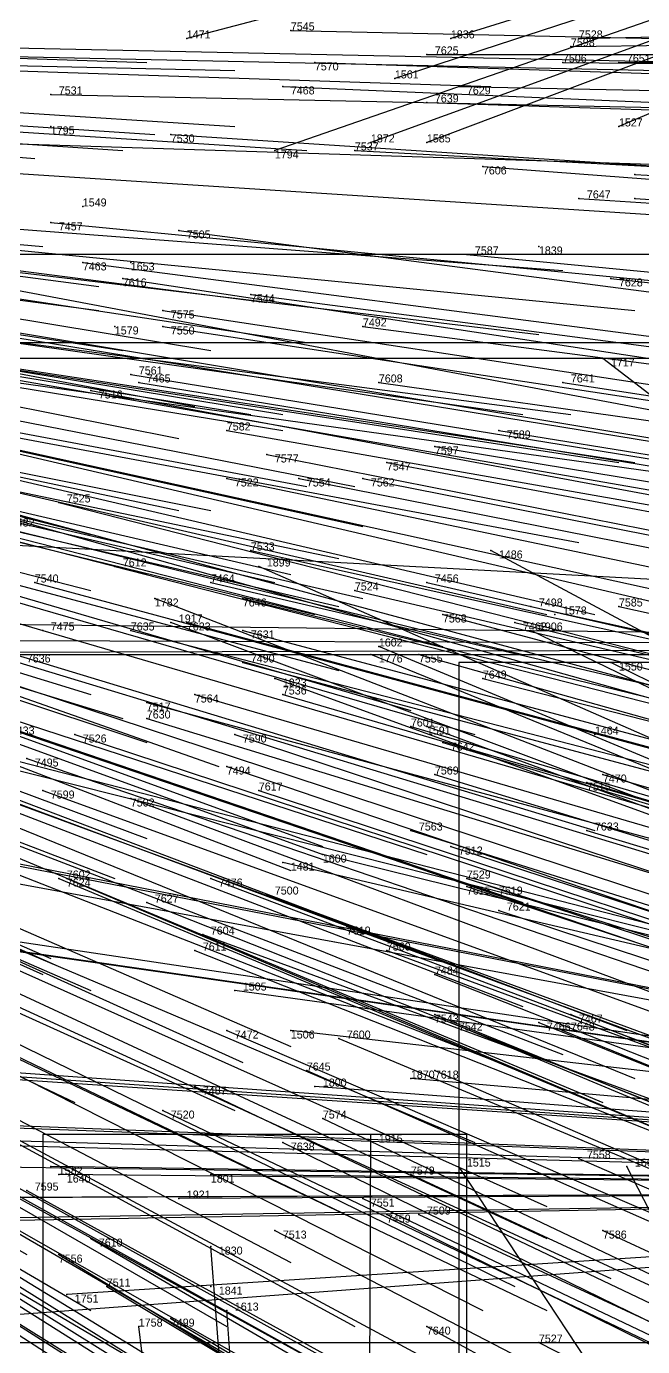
# Model space of a CAD drawing. Extents: x -0.5 to 0.59, y -0.5 to 0.59.
# Drawn here: x 0.26 to 0.337, y -0.1655 to -0.0005 of the extents above; entities that cross this region are included whole.
import ezdxf

# ---------------------------------------------------------------- set-up
doc = ezdxf.new("R2010")
doc.units = 0
for name, color, linetype in [('Clients', 3, 'CONTINUOUS'), ('Facilities', 3, 'CONTINUOUS'), ('Facilities_lines', 3, 'CONTINUOUS'), ('Min_max_boxes', 1, 'CONTINUOUS'), ('Normals', 1, 'CONTINUOUS'), ('Source_points', 5, 'CONTINUOUS'), ('Text', 3, 'CONTINUOUS')]:
    doc.layers.add(name, color=color, linetype=linetype)

msp = doc.modelspace()

# ---------------------------------------------------------------- linework, layer by layer
at = {"layer": 'Clients', "color": 5}
for p in [(0.28, -0.002, -1.25), (0.313, -0.002, -1.25), (0.306, -0.007, -1.25), (0.334, -0.013, -1.25), (0.291, -0.016, -1.25), (0.303, -0.015, -1.25), (0.31, -0.015, -1.25), (0.332, -0.042, -1.25), (0.318, -0.066, -1.25), (0.289, -0.068, -1.25), (0.276, -0.072, -1.25), (0.278, -0.075, -1.25), (0.323, -0.076, -1.25), (0.303, -0.079, -1.25), (0.304, -0.078, -1.25), (0.333, -0.08, -1.25), (0.291, -0.082, -1.25), (0.31, -0.088, -1.25), (0.292, -0.105, -1.25), (0.297, -0.104, -1.25), (0.286, -0.121, -1.25), (0.293, -0.126, -1.25), (0.308, -0.132, -1.25), (0.296, -0.133, -1.25), (0.303, -0.139, -1.25), (0.263, -0.143, -1.25), (0.314, -0.143, -1.25), (0.335, -0.143, -1.25), (0.264, -0.144, -1.25), (0.283, -0.144, -1.25), (0.279, -0.147, -1.25), (0.283, -0.153, -1.25), (0.265, -0.159, -1.25), (0.285, -0.161, -1.25), (0.274, -0.163, -1.25)]:
    msp.add_point(p, dxfattribs=at)
at = {"layer": 'Facilities', "color": 3}
for p in [(0.293, -0.001, -0.732), (0.328, -0.003, -0.819), (0.329, -0.002, -0.822), (0.31, -0.004, -0.775), (0.296, -0.005, -0.739), (0.327, -0.005, -0.817), (0.334, -0.005, -0.836), (0.292, -0.008, -0.731), (0.314, -0.008, -0.786), (0.263, -0.009, -0.658), (0.31, -0.01, -0.776), (0.263, -0.013, -1.25), (0.278, -0.014, -0.695), (0.301, -0.016, -0.753), (0.317, -0.018, -0.792), (0.336, -0.019, -0.841), (0.267, -0.023, -1.25), (0.329, -0.022, -0.825), (0.336, -0.022, -0.842), (0.263, -0.025, -0.661), (0.279, -0.026, -0.701), (0.324, -0.028, -1.25), (0.315, -0.029, -0.791), (0.267, -0.03, -0.671), (0.273, -0.03, -1.25), (0.272, -0.032, -0.684), (0.333, -0.032, -0.836), (0.288, -0.034, -0.725), (0.277, -0.036, -0.699), (0.271, -0.038, -1.25), (0.277, -0.038, -0.7), (0.302, -0.038, -0.761), (0.273, -0.044, -0.692), (0.268, -0.046, -0.68), (0.274, -0.045, -0.694), (0.304, -0.045, -0.767), (0.327, -0.045, -0.826), (0.285, -0.051, -0.723), (0.319, -0.051, -0.808), (0.29, -0.054, -0.738), (0.311, -0.053, -0.788), (0.305, -0.055, -0.774), (0.285, -0.057, -0.728), (0.294, -0.057, -0.749), (0.302, -0.057, -0.769), (0.264, -0.06, -0.677), (0.288, -0.066, -0.738), (0.271, -0.068, -0.7), (0.261, -0.07, -0.675), (0.283, -0.07, -0.728), (0.31, -0.07, -0.795), (0.287, -0.072, -0.739), (0.301, -0.071, -0.773), (0.312, -0.074, -0.802), (0.323, -0.073, -0.828), (0.326, -0.074, -1.25), (0.334, -0.073, -0.854), (0.28, -0.075, -0.724), (0.321, -0.075, -0.825), (0.262, -0.076, -0.682), (0.273, -0.076, -0.707), (0.287, -0.076, -0.743), (0.309, -0.079, -0.797), (0.287, -0.08, -0.745), (0.317, -0.082, -0.818), (0.281, -0.084, -0.733), (0.292, -0.084, -0.759), (0.275, -0.085, -0.719), (0.275, -0.087, -0.721), (0.266, -0.089, -0.702), (0.286, -0.089, -0.749), (0.308, -0.088, -0.801), (0.331, -0.089, -1.25), (0.312, -0.09, -0.813), (0.26, -0.092, -0.691), (0.285, -0.093, -0.75), (0.311, -0.094, -0.811), (0.332, -0.094, -0.862), (0.33, -0.095, -0.859), (0.262, -0.096, -0.699), (0.273, -0.097, -0.723), (0.289, -0.096, -0.761), (0.308, -0.101, -0.811), (0.33, -0.101, -0.863), (0.313, -0.103, -0.825), (0.264, -0.107, -0.713), (0.265, -0.107, -0.714), (0.283, -0.107, -0.758), (0.315, -0.107, -0.831), (0.315, -0.108, -0.832), (0.318, -0.108, -0.84), (0.275, -0.11, -0.74), (0.29, -0.109, -0.775), (0.319, -0.111, -0.844), (0.3, -0.113, -0.801), (0.282, -0.114, -0.76), (0.281, -0.116, -0.76), (0.305, -0.116, -0.815), (0.311, -0.119, -0.831), (0.311, -0.124, -0.837), (0.313, -0.125, -0.843), (0.324, -0.125, -0.869), (0.328, -0.124, -0.877), (0.285, -0.126, -0.78), (0.299, -0.127, -0.813), (0.327, -0.126, -0.876), (0.295, -0.131, -0.806), (0.311, -0.131, -0.844), (0.281, -0.133, -0.778), (0.277, -0.136, -0.772), (0.297, -0.137, -0.817), (0.292, -0.14, -0.811), (0.329, -0.142, -0.897), (0.308, -0.144, -0.85), (0.26, -0.146, -0.746), (0.302, -0.147, -0.841), (0.305, -0.149, -0.848), (0.309, -0.149, -0.858), (0.291, -0.151, -0.821), (0.332, -0.151, -0.911), (0.268, -0.152, -0.772), (0.264, -0.154, -0.763), (0.27, -0.158, -0.781), (0.283, -0.158, -1.25), (0.278, -0.162, -0.804), (0.31, -0.163, -0.875), (0.324, -0.165, -0.908)]:
    msp.add_point(p, dxfattribs=at)
at = {"layer": 'Facilities_lines', "color": 3}
for p, q in [((0.493, 0.054, -1.241), (0.28, -0.002, -1.25)), ((0.493, 0.054, -1.241), (0.291, -0.016, -1.25)), ((0.493, 0.054, -1.241), (0.303, -0.015, -1.25)), ((0.493, 0.054, -1.241), (0.306, -0.007, -1.25)), ((0.493, 0.054, -1.241), (0.31, -0.015, -1.25)), ((0.493, 0.054, -1.241), (0.313, -0.002, -1.25)), ((0.493, 0.054, -1.241), (0.334, -0.013, -1.25)), ((0.494, -0.078, -1.25), (0.235, -0.029, -1.25)), ((0.494, -0.078, -1.25), (0.23, -0.034, -1.25)), ((0.494, -0.078, -1.25), (0.25, -0.038, -1.25)), ((0.467, -0.146, -1.25), (0.332, -0.042, -1.25)), ((0.494, -0.078, -1.25), (0.244, -0.043, -1.25)), ((0.494, -0.078, -1.25), (0.252, -0.065, -1.25)), ((0.467, -0.146, -1.25), (0.318, -0.066, -1.25)), ((0.467, -0.146, -1.25), (0.289, -0.068, -1.25)), ((0.467, -0.146, -1.25), (0.276, -0.072, -1.25)), ((0.494, -0.078, -1.25), (0.234, -0.075, -1.25)), ((0.467, -0.146, -1.25), (0.278, -0.075, -1.25)), ((0.494, -0.078, -1.25), (0.152, -0.077, -1.25)), ((0.467, -0.146, -1.25), (0.323, -0.076, -1.25)), ((0.494, -0.078, -1.25), (0.184, -0.079, -1.25)), ((0.467, -0.146, -1.25), (0.303, -0.079, -1.25)), ((0.467, -0.146, -1.25), (0.304, -0.078, -1.25)), ((0.467, -0.146, -1.25), (0.333, -0.08, -1.25)), ((0.467, -0.146, -1.25), (0.291, -0.082, -1.25)), ((0.467, -0.146, -1.25), (0.238, -0.087, -1.25)), ((0.467, -0.146, -1.25), (0.237, -0.088, -1.25)), ((0.467, -0.146, -1.25), (0.31, -0.088, -1.25)), ((0.467, -0.146, -1.25), (0.2, -0.094, -1.25)), ((0.467, -0.146, -1.25), (0.201, -0.097, -1.25)), ((0.467, -0.146, -1.25), (0.161, -0.102, -1.25)), ((0.467, -0.146, -1.25), (0.253, -0.104, -1.25)), ((0.467, -0.146, -1.25), (0.292, -0.105, -1.25)), ((0.467, -0.146, -1.25), (0.297, -0.104, -1.25)), ((0.467, -0.146, -1.25), (0.226, -0.11, -1.25)), ((0.467, -0.146, -1.25), (0.223, -0.111, -1.25)), ((0.467, -0.146, -1.25), (0.286, -0.121, -1.25)), ((0.467, -0.146, -1.25), (0.189, -0.127, -1.25)), ((0.467, -0.146, -1.25), (0.198, -0.127, -1.25)), ((0.467, -0.146, -1.25), (0.293, -0.126, -1.25)), ((0.467, -0.146, -1.25), (0.196, -0.128, -1.25)), ((0.467, -0.146, -1.25), (0.308, -0.132, -1.25)), ((0.467, -0.146, -1.25), (0.296, -0.133, -1.25)), ((0.467, -0.146, -1.25), (0.184, -0.135, -1.25)), ((0.467, -0.146, -1.25), (0.2, -0.136, -1.25)), ((0.467, -0.146, -1.25), (0.197, -0.138, -1.25)), ((0.467, -0.146, -1.25), (0.242, -0.14, -1.25)), ((0.302, -0.395, -1.25), (0.303, -0.139, -1.25)), ((0.467, -0.146, -1.25), (0.251, -0.143, -1.25)), ((0.467, -0.146, -1.25), (0.263, -0.143, -1.25)), ((0.409, -0.287, -1.25), (0.314, -0.143, -1.25)), ((0.409, -0.287, -1.25), (0.335, -0.143, -1.25)), ((0.467, -0.146, -1.25), (0.264, -0.144, -1.25)), ((0.467, -0.146, -1.25), (0.283, -0.144, -1.25)), ((0.467, -0.146, -1.25), (0.162, -0.151, -1.25)), ((0.467, -0.146, -1.25), (0.212, -0.165, -1.25)), ((0.467, -0.146, -1.25), (0.226, -0.147, -1.25)), ((0.467, -0.146, -1.25), (0.234, -0.147, -1.25)), ((0.467, -0.146, -1.25), (0.244, -0.15, -1.25)), ((0.467, -0.146, -1.25), (0.265, -0.159, -1.25)), ((0.467, -0.146, -1.25), (0.279, -0.147, -1.25)), ((0.302, -0.395, -1.25), (0.283, -0.153, -1.25)), ((0.302, -0.395, -1.25), (0.285, -0.161, -1.25)), ((0.302, -0.395, -1.25), (0.274, -0.163, -1.25))]:
    msp.add_line(p, q, dxfattribs=at)
at = {"layer": 'Min_max_boxes', "color": 1}
for p, q in [((0.494, -0.029, -1.25), (0.152, -0.029, -1.25)), ((0.494, -0.029, -1.25), (0.152, -0.029, -1.25)), ((0.194, -0.04, -1.25), (0.493, -0.04, -1.25)), ((0.194, -0.04, -1.109), (0.493, -0.04, -1.109)), ((0.467, -0.042, -1.25), (0.161, -0.042, -1.25)), ((0.467, -0.042, -1.104), (0.161, -0.042, -1.104)), ((0.152, -0.079, -1.25), (0.494, -0.079, -1.25)), ((0.152, -0.079, -1.25), (0.494, -0.079, -1.25)), ((0.425, -0.08, -1.25), (0.314, -0.08, -1.25)), ((0.314, -0.08, -1.25), (0.314, -0.29, -1.25)), ((0.425, -0.08, -1.087), (0.314, -0.08, -1.087)), ((0.314, -0.08, -1.087), (0.314, -0.29, -1.087)), ((0.314, -0.08, -1.25), (0.314, -0.08, -1.087)), ((0.315, -0.139, -1.25), (0.262, -0.139, -1.25)), ((0.262, -0.139, -1.25), (0.262, -0.395, -1.25)), ((0.315, -0.139, -1.093), (0.262, -0.139, -1.093)), ((0.262, -0.139, -1.093), (0.262, -0.395, -1.093)), ((0.262, -0.139, -1.25), (0.262, -0.139, -1.093)), ((0.315, -0.395, -1.25), (0.315, -0.139, -1.25)), ((0.315, -0.395, -1.093), (0.315, -0.139, -1.093)), ((0.315, -0.139, -1.25), (0.315, -0.139, -1.093)), ((0.161, -0.165, -1.25), (0.467, -0.165, -1.25)), ((0.161, -0.165, -1.104), (0.467, -0.165, -1.104))]:
    msp.add_line(p, q, dxfattribs=at)
at = {"layer": 'Normals', "color": 1}
for p, q in [((0.329, -0.002, -0.822), (0.421, 0, -0.784)), ((0.293, -0.001, -0.732), (0.385, -0.003, -0.695)), ((0.182, -0.002, -0.455), (0.275, -0.005, -0.417)), ((0.25, -0.003, -0.624), (0.343, -0.005, -0.588)), ((0.28, -0.002, -1.25), (0.28, -0.002, -1.15)), ((0.313, -0.002, -1.25), (0.313, -0.002, -1.15)), ((0.328, -0.003, -0.819), (0.42, -0.002, -0.781)), ((0.193, -0.004, -0.483), (0.286, -0.006, -0.446)), ((0.247, -0.004, -0.617), (0.339, -0.006, -0.58)), ((0.31, -0.004, -0.775), (0.403, -0.004, -0.737)), ((0.226, -0.005, -0.564), (0.318, -0.008, -0.526)), ((0.296, -0.005, -0.739), (0.388, -0.008, -0.702)), ((0.327, -0.005, -0.817), (0.419, -0.006, -0.779)), ((0.334, -0.005, -0.836), (0.427, -0.005, -0.799)), ((0.183, -0.008, -0.459), (0.276, -0.014, -0.421)), ((0.193, -0.007, -0.483), (0.286, -0.013, -0.446)), ((0.292, -0.008, -0.731), (0.385, -0.012, -0.693)), ((0.306, -0.007, -1.25), (0.306, -0.007, -1.15)), ((0.314, -0.008, -0.786), (0.407, -0.01, -0.748)), ((0.263, -0.009, -0.658), (0.356, -0.011, -0.621)), ((0.17, -0.01, -0.425), (0.261, -0.017, -0.386)), ((0.18, -0.01, -0.45), (0.272, -0.016, -0.413)), ((0.202, -0.01, -0.505), (0.295, -0.016, -0.469)), ((0.31, -0.01, -0.776), (0.402, -0.013, -0.737)), ((0.263, -0.013, -1.25), (0.263, -0.013, -1.15)), ((0.334, -0.013, -1.25), (0.334, -0.013, -1.15)), ((0.278, -0.014, -0.695), (0.37, -0.02, -0.658)), ((0.254, -0.015, -0.635), (0.347, -0.018, -0.599)), ((0.291, -0.016, -1.25), (0.291, -0.016, -1.15)), ((0.301, -0.016, -0.753), (0.393, -0.021, -0.715)), ((0.303, -0.015, -1.25), (0.303, -0.015, -1.15)), ((0.31, -0.015, -1.25), (0.31, -0.015, -1.15)), ((0.245, -0.018, -0.614), (0.338, -0.024, -0.577)), ((0.317, -0.018, -0.792), (0.409, -0.025, -0.755)), ((0.336, -0.019, -0.841), (0.429, -0.024, -0.804)), ((0.17, -0.02, -0.428), (0.262, -0.028, -0.389)), ((0.177, -0.021, -0.446), (0.269, -0.033, -0.408)), ((0.197, -0.023, -0.497), (0.29, -0.035, -0.46)), ((0.267, -0.023, -1.25), (0.267, -0.023, -1.15)), ((0.329, -0.022, -0.825), (0.422, -0.028, -0.788)), ((0.336, -0.022, -0.842), (0.429, -0.028, -0.805)), ((0.178, -0.024, -0.448), (0.269, -0.036, -0.41)), ((0.235, -0.024, -0.59), (0.327, -0.031, -0.552)), ((0.192, -0.026, -0.484), (0.283, -0.041, -0.446)), ((0.203, -0.026, -0.512), (0.295, -0.04, -0.475)), ((0.263, -0.025, -0.661), (0.356, -0.034, -0.624)), ((0.279, -0.026, -0.701), (0.371, -0.038, -0.664)), ((0.181, -0.027, -0.457), (0.272, -0.041, -0.419)), ((0.232, -0.028, -0.585), (0.324, -0.039, -0.548)), ((0.244, -0.027, -0.613), (0.336, -0.036, -0.575)), ((0.324, -0.028, -1.25), (0.324, -0.028, -1.15)), ((0.315, -0.029, -0.791), (0.408, -0.038, -0.754)), ((0.19, -0.031, -0.482), (0.281, -0.048, -0.445)), ((0.267, -0.03, -0.671), (0.359, -0.042, -0.634)), ((0.273, -0.03, -1.25), (0.273, -0.03, -1.15)), ((0.272, -0.032, -0.684), (0.364, -0.046, -0.647)), ((0.333, -0.032, -0.836), (0.425, -0.042, -0.799)), ((0.188, -0.034, -0.477), (0.279, -0.052, -0.441)), ((0.197, -0.034, -0.5), (0.288, -0.049, -0.462)), ((0.201, -0.034, -0.51), (0.292, -0.049, -0.472)), ((0.288, -0.034, -0.725), (0.38, -0.046, -0.688)), ((0.2, -0.036, -0.509), (0.292, -0.051, -0.471)), ((0.23, -0.036, -0.581), (0.322, -0.049, -0.544)), ((0.277, -0.036, -0.699), (0.369, -0.05, -0.662)), ((0.236, -0.037, -0.598), (0.328, -0.049, -0.56)), ((0.271, -0.038, -1.25), (0.271, -0.038, -1.15)), ((0.277, -0.038, -0.7), (0.369, -0.052, -0.663)), ((0.302, -0.038, -0.761), (0.394, -0.05, -0.724)), ((0.178, -0.041, -0.456), (0.268, -0.064, -0.42)), ((0.204, -0.041, -0.519), (0.295, -0.058, -0.481)), ((0.209, -0.04, -0.533), (0.301, -0.058, -0.496)), ((0.243, -0.041, -0.615), (0.334, -0.055, -0.578)), ((0.244, -0.041, -0.619), (0.336, -0.055, -0.582)), ((0.189, -0.042, -0.483), (0.279, -0.061, -0.444)), ((0.332, -0.042, -1.25), (0.332, -0.042, -1.15)), ((0.193, -0.043, -0.494), (0.283, -0.061, -0.456)), ((0.211, -0.043, -0.538), (0.302, -0.063, -0.501)), ((0.249, -0.043, -0.633), (0.341, -0.059, -0.596)), ((0.273, -0.044, -0.692), (0.365, -0.059, -0.655)), ((0.185, -0.046, -0.478), (0.275, -0.069, -0.439)), ((0.268, -0.046, -0.68), (0.359, -0.063, -0.643)), ((0.274, -0.045, -0.694), (0.366, -0.06, -0.657)), ((0.304, -0.045, -0.767), (0.396, -0.058, -0.73)), ((0.327, -0.045, -0.826), (0.419, -0.059, -0.788)), ((0.178, -0.048, -0.461), (0.268, -0.071, -0.425)), ((0.201, -0.049, -0.516), (0.291, -0.07, -0.478)), ((0.203, -0.048, -0.522), (0.293, -0.069, -0.484)), ((0.208, -0.048, -0.534), (0.299, -0.067, -0.498)), ((0.238, -0.048, -0.607), (0.329, -0.065, -0.57)), ((0.173, -0.05, -0.449), (0.262, -0.076, -0.412)), ((0.211, -0.051, -0.543), (0.302, -0.072, -0.506)), ((0.248, -0.051, -0.633), (0.339, -0.071, -0.596)), ((0.285, -0.051, -0.723), (0.376, -0.067, -0.686)), ((0.319, -0.051, -0.808), (0.411, -0.066, -0.771)), ((0.206, -0.052, -0.531), (0.296, -0.074, -0.494)), ((0.209, -0.052, -0.538), (0.299, -0.073, -0.501)), ((0.234, -0.053, -0.6), (0.325, -0.074, -0.563)), ((0.241, -0.053, -0.616), (0.331, -0.074, -0.578)), ((0.255, -0.053, -0.65), (0.345, -0.074, -0.612)), ((0.29, -0.054, -0.738), (0.381, -0.072, -0.701)), ((0.311, -0.053, -0.788), (0.402, -0.068, -0.751)), ((0.222, -0.055, -0.572), (0.312, -0.078, -0.536)), ((0.305, -0.055, -0.774), (0.396, -0.072, -0.737)), ((0.18, -0.057, -0.472), (0.268, -0.084, -0.434)), ((0.209, -0.057, -0.542), (0.299, -0.081, -0.504)), ((0.232, -0.057, -0.597), (0.322, -0.079, -0.56)), ((0.285, -0.057, -0.728), (0.376, -0.076, -0.691)), ((0.294, -0.057, -0.749), (0.385, -0.075, -0.712)), ((0.302, -0.057, -0.769), (0.393, -0.075, -0.732)), ((0.184, -0.06, -0.483), (0.272, -0.087, -0.444)), ((0.188, -0.061, -0.493), (0.275, -0.09, -0.455)), ((0.219, -0.06, -0.568), (0.308, -0.086, -0.531)), ((0.257, -0.061, -0.66), (0.346, -0.085, -0.623)), ((0.264, -0.06, -0.677), (0.354, -0.083, -0.639)), ((0.196, -0.062, -0.514), (0.284, -0.093, -0.477)), ((0.258, -0.062, -0.663), (0.347, -0.087, -0.626)), ((0.226, -0.063, -0.587), (0.316, -0.089, -0.551)), ((0.288, -0.066, -0.738), (0.378, -0.086, -0.701)), ((0.318, -0.066, -1.25), (0.318, -0.066, -1.15)), ((0.271, -0.068, -0.7), (0.361, -0.091, -0.661)), ((0.289, -0.068, -1.25), (0.289, -0.068, -1.15)), ((0.189, -0.07, -0.503), (0.275, -0.102, -0.465)), ((0.261, -0.07, -0.675), (0.35, -0.094, -0.637)), ((0.283, -0.07, -0.728), (0.373, -0.091, -0.691)), ((0.31, -0.07, -0.795), (0.401, -0.091, -0.758)), ((0.209, -0.071, -0.552), (0.297, -0.103, -0.516)), ((0.209, -0.072, -0.553), (0.297, -0.104, -0.517)), ((0.276, -0.072, -1.25), (0.276, -0.072, -1.15)), ((0.287, -0.072, -0.739), (0.377, -0.094, -0.702)), ((0.301, -0.071, -0.773), (0.391, -0.092, -0.736)), ((0.185, -0.074, -0.497), (0.271, -0.107, -0.46)), ((0.207, -0.073, -0.547), (0.293, -0.106, -0.511)), ((0.242, -0.074, -0.632), (0.331, -0.101, -0.595)), ((0.312, -0.074, -0.802), (0.402, -0.098, -0.765)), ((0.323, -0.073, -0.828), (0.414, -0.093, -0.791)), ((0.326, -0.074, -1.25), (0.326, -0.074, -1.15)), ((0.334, -0.073, -0.854), (0.424, -0.093, -0.816)), ((0.221, -0.075, -0.584), (0.31, -0.104, -0.548)), ((0.278, -0.075, -1.25), (0.278, -0.075, -1.15)), ((0.28, -0.075, -0.724), (0.369, -0.099, -0.687)), ((0.321, -0.075, -0.825), (0.412, -0.097, -0.788)), ((0.262, -0.076, -0.682), (0.351, -0.102, -0.644)), ((0.273, -0.076, -0.707), (0.362, -0.099, -0.669)), ((0.287, -0.076, -0.743), (0.377, -0.1, -0.706)), ((0.323, -0.076, -1.25), (0.323, -0.076, -1.15)), ((0.303, -0.079, -1.25), (0.303, -0.079, -1.15)), ((0.304, -0.078, -1.25), (0.304, -0.078, -1.15)), ((0.309, -0.079, -0.797), (0.398, -0.104, -0.76)), ((0.178, -0.08, -0.488), (0.263, -0.117, -0.451)), ((0.179, -0.08, -0.49), (0.264, -0.118, -0.454)), ((0.234, -0.08, -0.619), (0.322, -0.11, -0.581)), ((0.25, -0.08, -0.656), (0.338, -0.109, -0.619)), ((0.259, -0.08, -0.678), (0.348, -0.107, -0.64)), ((0.287, -0.08, -0.745), (0.377, -0.104, -0.708)), ((0.333, -0.08, -1.25), (0.333, -0.08, -1.15)), ((0.177, -0.081, -0.487), (0.262, -0.119, -0.45)), ((0.291, -0.082, -1.25), (0.291, -0.082, -1.15)), ((0.317, -0.082, -0.818), (0.407, -0.105, -0.781)), ((0.183, -0.084, -0.502), (0.268, -0.121, -0.465)), ((0.219, -0.083, -0.585), (0.306, -0.115, -0.549)), ((0.281, -0.084, -0.733), (0.37, -0.11, -0.696)), ((0.292, -0.084, -0.759), (0.381, -0.11, -0.722)), ((0.275, -0.085, -0.719), (0.364, -0.109, -0.681)), ((0.275, -0.087, -0.721), (0.363, -0.114, -0.683)), ((0.233, -0.088, -0.622), (0.319, -0.12, -0.584)), ((0.257, -0.088, -0.68), (0.345, -0.118, -0.642)), ((0.266, -0.089, -0.702), (0.354, -0.118, -0.664)), ((0.286, -0.089, -0.749), (0.374, -0.118, -0.713)), ((0.308, -0.088, -0.801), (0.397, -0.114, -0.763)), ((0.31, -0.088, -1.25), (0.31, -0.088, -1.15)), ((0.331, -0.089, -1.25), (0.331, -0.089, -1.15)), ((0.236, -0.09, -0.631), (0.322, -0.123, -0.593)), ((0.312, -0.09, -0.813), (0.402, -0.117, -0.776)), ((0.203, -0.092, -0.556), (0.287, -0.13, -0.519)), ((0.208, -0.091, -0.567), (0.293, -0.128, -0.53)), ((0.26, -0.092, -0.691), (0.348, -0.122, -0.653)), ((0.248, -0.093, -0.663), (0.335, -0.126, -0.626)), ((0.285, -0.093, -0.75), (0.373, -0.123, -0.713)), ((0.311, -0.094, -0.811), (0.399, -0.121, -0.774)), ((0.332, -0.094, -0.862), (0.421, -0.12, -0.825)), ((0.182, -0.095, -0.514), (0.266, -0.135, -0.477)), ((0.33, -0.095, -0.859), (0.419, -0.121, -0.821)), ((0.232, -0.096, -0.629), (0.319, -0.13, -0.591)), ((0.241, -0.096, -0.648), (0.327, -0.129, -0.61)), ((0.25, -0.097, -0.67), (0.336, -0.132, -0.633)), ((0.262, -0.096, -0.699), (0.35, -0.128, -0.662)), ((0.273, -0.097, -0.723), (0.359, -0.129, -0.686)), ((0.289, -0.096, -0.761), (0.377, -0.125, -0.724)), ((0.202, -0.098, -0.561), (0.286, -0.136, -0.523)), ((0.246, -0.099, -0.664), (0.332, -0.135, -0.627)), ((0.308, -0.101, -0.811), (0.397, -0.129, -0.774)), ((0.33, -0.101, -0.863), (0.419, -0.128, -0.826)), ((0.313, -0.103, -0.825), (0.402, -0.132, -0.788)), ((0.231, -0.104, -0.633), (0.316, -0.14, -0.595)), ((0.292, -0.105, -1.25), (0.292, -0.105, -1.15)), ((0.297, -0.104, -1.25), (0.297, -0.104, -1.15)), ((0.264, -0.107, -0.713), (0.35, -0.143, -0.677)), ((0.265, -0.107, -0.714), (0.35, -0.143, -0.677)), ((0.283, -0.107, -0.758), (0.37, -0.14, -0.72)), ((0.315, -0.107, -0.831), (0.403, -0.135, -0.793)), ((0.179, -0.108, -0.522), (0.26, -0.154, -0.486)), ((0.315, -0.108, -0.832), (0.403, -0.137, -0.795)), ((0.318, -0.108, -0.84), (0.406, -0.137, -0.803)), ((0.24, -0.11, -0.659), (0.325, -0.148, -0.622)), ((0.275, -0.11, -0.74), (0.361, -0.144, -0.703)), ((0.29, -0.109, -0.775), (0.377, -0.141, -0.737)), ((0.211, -0.112, -0.597), (0.293, -0.155, -0.559)), ((0.221, -0.111, -0.618), (0.304, -0.151, -0.58)), ((0.319, -0.111, -0.844), (0.407, -0.14, -0.808)), ((0.241, -0.113, -0.665), (0.325, -0.152, -0.628)), ((0.3, -0.113, -0.801), (0.387, -0.145, -0.763)), ((0.188, -0.114, -0.549), (0.268, -0.161, -0.512)), ((0.282, -0.114, -0.76), (0.369, -0.146, -0.722)), ((0.205, -0.117, -0.59), (0.285, -0.163, -0.552)), ((0.237, -0.117, -0.662), (0.321, -0.158, -0.625)), ((0.281, -0.116, -0.76), (0.367, -0.15, -0.722)), ((0.305, -0.116, -0.815), (0.392, -0.148, -0.778)), ((0.248, -0.118, -0.688), (0.333, -0.157, -0.651)), ((0.199, -0.12, -0.582), (0.279, -0.169, -0.545)), ((0.22, -0.119, -0.625), (0.301, -0.163, -0.586)), ((0.234, -0.119, -0.655), (0.317, -0.161, -0.618)), ((0.234, -0.119, -0.657), (0.317, -0.161, -0.62)), ((0.311, -0.119, -0.831), (0.397, -0.153, -0.794)), ((0.197, -0.121, -0.578), (0.276, -0.17, -0.541)), ((0.241, -0.121, -0.675), (0.325, -0.161, -0.638)), ((0.286, -0.121, -1.25), (0.286, -0.121, -1.15)), ((0.311, -0.124, -0.837), (0.397, -0.159, -0.8)), ((0.313, -0.125, -0.843), (0.399, -0.161, -0.806)), ((0.324, -0.125, -0.869), (0.411, -0.16, -0.833)), ((0.328, -0.124, -0.877), (0.415, -0.158, -0.84)), ((0.285, -0.126, -0.78), (0.371, -0.163, -0.743)), ((0.293, -0.126, -1.25), (0.293, -0.126, -1.15)), ((0.299, -0.127, -0.813), (0.385, -0.163, -0.776)), ((0.327, -0.126, -0.876), (0.413, -0.161, -0.839)), ((0.229, -0.129, -0.656), (0.31, -0.174, -0.619)), ((0.241, -0.13, -0.686), (0.323, -0.174, -0.649)), ((0.209, -0.132, -0.618), (0.287, -0.182, -0.58)), ((0.295, -0.131, -0.806), (0.379, -0.168, -0.768)), ((0.308, -0.132, -1.25), (0.308, -0.132, -1.15)), ((0.311, -0.131, -0.844), (0.396, -0.168, -0.807)), ((0.281, -0.133, -0.778), (0.365, -0.173, -0.74)), ((0.296, -0.133, -1.25), (0.296, -0.133, -1.15)), ((0.222, -0.135, -0.651), (0.301, -0.184, -0.613)), ((0.239, -0.136, -0.688), (0.321, -0.181, -0.651)), ((0.277, -0.136, -0.772), (0.361, -0.176, -0.735)), ((0.297, -0.137, -0.817), (0.381, -0.177, -0.78)), ((0.292, -0.14, -0.811), (0.376, -0.181, -0.774)), ((0.303, -0.139, -1.25), (0.303, -0.139, -1.15)), ((0.263, -0.143, -1.25), (0.263, -0.143, -1.15)), ((0.314, -0.143, -1.25), (0.314, -0.143, -1.15)), ((0.329, -0.142, -0.897), (0.414, -0.179, -0.859)), ((0.335, -0.143, -1.25), (0.335, -0.143, -1.15)), ((0.229, -0.144, -0.676), (0.308, -0.193, -0.638)), ((0.234, -0.144, -0.688), (0.314, -0.191, -0.65)), ((0.248, -0.145, -0.719), (0.329, -0.192, -0.682)), ((0.256, -0.145, -0.736), (0.337, -0.19, -0.699)), ((0.264, -0.144, -1.25), (0.264, -0.144, -1.15)), ((0.283, -0.144, -1.25), (0.283, -0.144, -1.15)), ((0.308, -0.144, -0.85), (0.392, -0.183, -0.812)), ((0.26, -0.146, -0.746), (0.342, -0.191, -0.709)), ((0.252, -0.147, -0.729), (0.333, -0.193, -0.692)), ((0.279, -0.147, -1.25), (0.279, -0.147, -1.15)), ((0.302, -0.147, -0.841), (0.386, -0.187, -0.804)), ((0.305, -0.149, -0.848), (0.388, -0.19, -0.811)), ((0.309, -0.149, -0.858), (0.393, -0.188, -0.821)), ((0.291, -0.151, -0.821), (0.374, -0.194, -0.784)), ((0.332, -0.151, -0.911), (0.416, -0.19, -0.873)), ((0.268, -0.152, -0.772), (0.349, -0.199, -0.734)), ((0.283, -0.153, -1.25), (0.283, -0.153, -1.15)), ((0.245, -0.154, -0.725), (0.324, -0.204, -0.688)), ((0.264, -0.154, -0.763), (0.343, -0.202, -0.726)), ((0.252, -0.156, -0.74), (0.33, -0.205, -0.703)), ((0.27, -0.158, -0.781), (0.349, -0.205, -0.743)), ((0.283, -0.158, -1.25), (0.283, -0.158, -1.15)), ((0.265, -0.159, -1.25), (0.265, -0.159, -1.15)), ((0.285, -0.161, -1.25), (0.285, -0.161, -1.15)), ((0.274, -0.163, -1.25), (0.274, -0.163, -1.15)), ((0.278, -0.162, -0.804), (0.358, -0.209, -0.767)), ((0.31, -0.163, -0.875), (0.391, -0.207, -0.838)), ((0.324, -0.165, -0.908), (0.407, -0.207, -0.871))]:
    msp.add_line(p, q, dxfattribs=at)
at = {"layer": 'Source_points', "color": 5}
for p in [(0.293, -0.001, -0.732), (0.28, -0.002, -1.25), (0.313, -0.002, -1.25), (0.328, -0.003, -0.819), (0.329, -0.002, -0.822), (0.31, -0.004, -0.775), (0.296, -0.005, -0.739), (0.327, -0.005, -0.817), (0.334, -0.005, -0.836), (0.292, -0.008, -0.731), (0.306, -0.007, -1.25), (0.314, -0.008, -0.786), (0.263, -0.009, -0.658), (0.31, -0.01, -0.776), (0.263, -0.013, -1.25), (0.334, -0.013, -1.25), (0.278, -0.014, -0.695), (0.291, -0.016, -1.25), (0.301, -0.016, -0.753), (0.303, -0.015, -1.25), (0.31, -0.015, -1.25), (0.317, -0.018, -0.792), (0.336, -0.019, -0.841), (0.267, -0.023, -1.25), (0.329, -0.022, -0.825), (0.336, -0.022, -0.842), (0.263, -0.025, -0.661), (0.279, -0.026, -0.701), (0.324, -0.028, -1.25), (0.315, -0.029, -0.791), (0.267, -0.03, -0.671), (0.273, -0.03, -1.25), (0.272, -0.032, -0.684), (0.333, -0.032, -0.836), (0.288, -0.034, -0.725), (0.277, -0.036, -0.699), (0.271, -0.038, -1.25), (0.277, -0.038, -0.7), (0.302, -0.038, -0.761), (0.332, -0.042, -1.25), (0.273, -0.044, -0.692), (0.268, -0.046, -0.68), (0.274, -0.045, -0.694), (0.304, -0.045, -0.767), (0.327, -0.045, -0.826), (0.285, -0.051, -0.723), (0.319, -0.051, -0.808), (0.29, -0.054, -0.738), (0.311, -0.053, -0.788), (0.305, -0.055, -0.774), (0.285, -0.057, -0.728), (0.294, -0.057, -0.749), (0.302, -0.057, -0.769), (0.264, -0.06, -0.677), (0.288, -0.066, -0.738), (0.318, -0.066, -1.25), (0.271, -0.068, -0.7), (0.289, -0.068, -1.25), (0.261, -0.07, -0.675), (0.283, -0.07, -0.728), (0.31, -0.07, -0.795), (0.276, -0.072, -1.25), (0.287, -0.072, -0.739), (0.301, -0.071, -0.773), (0.312, -0.074, -0.802), (0.323, -0.073, -0.828), (0.326, -0.074, -1.25), (0.334, -0.073, -0.854), (0.278, -0.075, -1.25), (0.28, -0.075, -0.724), (0.321, -0.075, -0.825), (0.262, -0.076, -0.682), (0.273, -0.076, -0.707), (0.287, -0.076, -0.743), (0.323, -0.076, -1.25), (0.303, -0.079, -1.25), (0.304, -0.078, -1.25), (0.309, -0.079, -0.797), (0.287, -0.08, -0.745), (0.333, -0.08, -1.25), (0.291, -0.082, -1.25), (0.317, -0.082, -0.818), (0.281, -0.084, -0.733), (0.292, -0.084, -0.759), (0.275, -0.085, -0.719), (0.275, -0.087, -0.721), (0.266, -0.089, -0.702), (0.286, -0.089, -0.749), (0.308, -0.088, -0.801), (0.31, -0.088, -1.25), (0.331, -0.089, -1.25), (0.312, -0.09, -0.813), (0.26, -0.092, -0.691), (0.285, -0.093, -0.75), (0.311, -0.094, -0.811), (0.332, -0.094, -0.862), (0.33, -0.095, -0.859), (0.262, -0.096, -0.699), (0.273, -0.097, -0.723), (0.289, -0.096, -0.761), (0.308, -0.101, -0.811), (0.33, -0.101, -0.863), (0.313, -0.103, -0.825), (0.292, -0.105, -1.25), (0.297, -0.104, -1.25), (0.264, -0.107, -0.713), (0.265, -0.107, -0.714), (0.283, -0.107, -0.758), (0.315, -0.107, -0.831), (0.315, -0.108, -0.832), (0.318, -0.108, -0.84), (0.275, -0.11, -0.74), (0.29, -0.109, -0.775), (0.319, -0.111, -0.844), (0.3, -0.113, -0.801), (0.282, -0.114, -0.76), (0.281, -0.116, -0.76), (0.305, -0.116, -0.815), (0.311, -0.119, -0.831), (0.286, -0.121, -1.25), (0.311, -0.124, -0.837), (0.313, -0.125, -0.843), (0.324, -0.125, -0.869), (0.328, -0.124, -0.877), (0.285, -0.126, -0.78), (0.293, -0.126, -1.25), (0.299, -0.127, -0.813), (0.327, -0.126, -0.876), (0.295, -0.131, -0.806), (0.308, -0.132, -1.25), (0.311, -0.131, -0.844), (0.281, -0.133, -0.778), (0.296, -0.133, -1.25), (0.277, -0.136, -0.772), (0.297, -0.137, -0.817), (0.292, -0.14, -0.811), (0.303, -0.139, -1.25), (0.263, -0.143, -1.25), (0.314, -0.143, -1.25), (0.329, -0.142, -0.897), (0.335, -0.143, -1.25), (0.264, -0.144, -1.25), (0.283, -0.144, -1.25), (0.308, -0.144, -0.85), (0.26, -0.146, -0.746), (0.279, -0.147, -1.25), (0.302, -0.147, -0.841), (0.305, -0.149, -0.848), (0.309, -0.149, -0.858), (0.291, -0.151, -0.821), (0.332, -0.151, -0.911), (0.268, -0.152, -0.772), (0.283, -0.153, -1.25), (0.264, -0.154, -0.763), (0.27, -0.158, -0.781), (0.283, -0.158, -1.25), (0.265, -0.159, -1.25), (0.285, -0.161, -1.25), (0.274, -0.163, -1.25), (0.278, -0.162, -0.804), (0.31, -0.163, -0.875), (0.324, -0.165, -0.908)]:
    msp.add_point(p, dxfattribs=at)

# ---------------------------------------------------------------- texts
at = {"layer": 'Text', "color": 3}
for s, p in [('7545', (0.293, -0.001, -0.732)), ('1471', (0.28, -0.002, -1.25)), ('1836', (0.313, -0.002, -1.25)), ('7528', (0.329, -0.002, -0.822)), ('7625', (0.311, -0.004, -0.775)), ('7598', (0.328, -0.003, -0.819)), ('7506', (0.327, -0.005, -0.817)), ('7651', (0.335, -0.005, -0.836)), ('7570', (0.296, -0.006, -0.739)), ('1561', (0.306, -0.007, -1.25)), ('7531', (0.264, -0.009, -0.658)), ('7468', (0.293, -0.009, -0.731)), ('7629', (0.315, -0.009, -0.786)), ('7639', (0.311, -0.01, -0.776)), ('1795', (0.263, -0.014, -1.25)), ('1527', (0.334, -0.013, -1.25)), ('7530', (0.278, -0.015, -0.695)), ('1872', (0.303, -0.015, -1.25)), ('1585', (0.31, -0.015, -1.25)), ('1794', (0.291, -0.017, -1.25)), ('7537', (0.301, -0.016, -0.753)), ('7606', (0.317, -0.019, -0.792)), ('7647', (0.33, -0.022, -0.825)), ('1549', (0.267, -0.023, -1.25)), ('7457', (0.264, -0.026, -0.661)), ('7505', (0.28, -0.027, -0.701)), ('7587', (0.316, -0.029, -0.791)), ('1839', (0.324, -0.029, -1.25)), ('7463', (0.267, -0.031, -0.671)), ('1653', (0.273, -0.031, -1.25)), ('7616', (0.272, -0.033, -0.684)), ('7628', (0.334, -0.033, -0.836)), ('7544', (0.288, -0.035, -0.725)), ('7575', (0.278, -0.037, -0.699)), ('7492', (0.302, -0.038, -0.761)), ('1579', (0.271, -0.039, -1.25)), ('7550', (0.278, -0.039, -0.7)), ('1717', (0.333, -0.043, -1.25)), ('7561', (0.274, -0.044, -0.692)), ('7465', (0.275, -0.045, -0.694)), ('7608', (0.304, -0.045, -0.767)), ('7641', (0.328, -0.045, -0.826)), ('7516', (0.269, -0.047, -0.68)), ('7582', (0.285, -0.051, -0.723)), ('7589', (0.32, -0.052, -0.808)), ('7577', (0.291, -0.055, -0.738)), ('7597', (0.311, -0.054, -0.788)), ('7547', (0.305, -0.056, -0.774)), ('7522', (0.286, -0.058, -0.728)), ('7554', (0.295, -0.058, -0.749)), ('7562', (0.303, -0.058, -0.769)), ('7525', (0.265, -0.06, -0.677)), ('7482', (0.258, -0.063, -0.663)), ('7533', (0.288, -0.066, -0.738)), ('1486', (0.319, -0.067, -1.25)), ('7612', (0.272, -0.068, -0.7)), ('1899', (0.29, -0.068, -1.25)), ('7540', (0.261, -0.07, -0.675)), ('7464', (0.283, -0.07, -0.728)), ('7456', (0.311, -0.07, -0.795)), ('7524', (0.301, -0.071, -0.773)), ('1782', (0.276, -0.073, -1.25)), ('7646', (0.287, -0.073, -0.739)), ('7498', (0.324, -0.073, -0.828)), ('7585', (0.334, -0.073, -0.854)), ('1917', (0.279, -0.075, -1.25)), ('7568', (0.312, -0.075, -0.802)), ('1578', (0.327, -0.074, -1.25)), ('7475', (0.263, -0.076, -0.682)), ('7635', (0.273, -0.076, -0.707)), ('7623', (0.28, -0.076, -0.724)), ('7462', (0.322, -0.076, -0.825)), ('1906', (0.324, -0.076, -1.25)), ('7631', (0.288, -0.077, -0.743)), ('1602', (0.304, -0.078, -1.25)), ('7636', (0.26, -0.08, -0.678)), ('7490', (0.288, -0.08, -0.745)), ('1776', (0.304, -0.08, -1.25)), ('7555', (0.309, -0.08, -0.797)), ('1550', (0.334, -0.081, -1.25)), ('1923', (0.292, -0.083, -1.25)), ('7649', (0.317, -0.082, -0.818)), ('7564', (0.281, -0.085, -0.733)), ('7536', (0.292, -0.084, -0.759)), ('7517', (0.275, -0.086, -0.719)), ('7630', (0.275, -0.087, -0.721)), ('7601', (0.308, -0.088, -0.801)), ('7433', (0.258, -0.089, -0.68)), ('7526', (0.267, -0.09, -0.702)), ('7590', (0.287, -0.09, -0.749)), ('1591', (0.31, -0.089, -1.25)), ('1464', (0.331, -0.089, -1.25)), ('7642', (0.313, -0.091, -0.813)), ('7495', (0.261, -0.093, -0.691)), ('7494', (0.285, -0.094, -0.75)), ('7569', (0.311, -0.094, -0.811)), ('7470', (0.332, -0.095, -0.862)), ('7617', (0.289, -0.096, -0.761)), ('7515', (0.33, -0.096, -0.859)), ('7599', (0.263, -0.097, -0.699)), ('7502', (0.273, -0.098, -0.723)), ('7563', (0.309, -0.101, -0.811)), ('7633', (0.331, -0.101, -0.863)), ('7512', (0.314, -0.104, -0.825)), ('1481', (0.293, -0.106, -1.25)), ('1600', (0.297, -0.105, -1.25)), ('7602', (0.265, -0.107, -0.714)), ('7624', (0.265, -0.108, -0.713)), ('7476', (0.284, -0.108, -0.758)), ('7529', (0.315, -0.107, -0.831)), ('7500', (0.291, -0.109, -0.775)), ('7615', (0.315, -0.109, -0.832)), ('7519', (0.319, -0.109, -0.84)), ('7627', (0.276, -0.11, -0.74)), ('7621', (0.32, -0.111, -0.844)), ('7604', (0.283, -0.114, -0.76)), ('7619', (0.3, -0.114, -0.801)), ('7611', (0.282, -0.116, -0.76)), ('7560', (0.305, -0.116, -0.815)), ('7484', (0.311, -0.119, -0.831)), ('1505', (0.287, -0.121, -1.25)), ('7543', (0.311, -0.125, -0.837)), ('7542', (0.314, -0.126, -0.843)), ('7466', (0.325, -0.126, -0.869)), ('7648', (0.328, -0.126, -0.876)), ('7467', (0.329, -0.125, -0.877)), ('7472', (0.286, -0.127, -0.78)), ('1506', (0.293, -0.127, -1.25)), ('7600', (0.3, -0.127, -0.813)), ('7645', (0.295, -0.131, -0.806)), ('1800', (0.297, -0.133, -1.25)), ('1870', (0.308, -0.132, -1.25)), ('7618', (0.311, -0.132, -0.844)), ('7487', (0.282, -0.134, -0.778)), ('7520', (0.278, -0.137, -0.772)), ('7574', (0.297, -0.137, -0.817)), ('7638', (0.293, -0.141, -0.811)), ('1915', (0.304, -0.14, -1.25)), ('7558', (0.33, -0.142, -0.897)), ('1582', (0.264, -0.144, -1.25)), ('7579', (0.308, -0.144, -0.85)), ('1515', (0.315, -0.143, -1.25)), ('1663', (0.336, -0.143, -1.25)), ('7595', (0.261, -0.146, -0.746)), ('1640', (0.265, -0.145, -1.25)), ('1801', (0.283, -0.145, -1.25)), ('1921', (0.28, -0.147, -1.25)), ('7551', (0.303, -0.148, -0.841)), ('7509', (0.31, -0.149, -0.858)), ('7459', (0.305, -0.15, -0.848)), ('7513', (0.292, -0.152, -0.821)), ('7586', (0.332, -0.152, -0.911)), ('7610', (0.269, -0.153, -0.772)), ('1830', (0.284, -0.154, -1.25)), ('7556', (0.264, -0.155, -0.763)), ('7511', (0.27, -0.158, -0.781)), ('1841', (0.284, -0.159, -1.25)), ('1751', (0.266, -0.16, -1.25)), ('1613', (0.286, -0.161, -1.25)), ('1758', (0.274, -0.163, -1.25)), ('7499', (0.278, -0.163, -0.804)), ('7640', (0.31, -0.164, -0.875)), ('7527', (0.324, -0.165, -0.908))]:
    msp.add_text(s, height=0.001, dxfattribs=at).set_placement(p)

doc.saveas('drawing.dxf')
